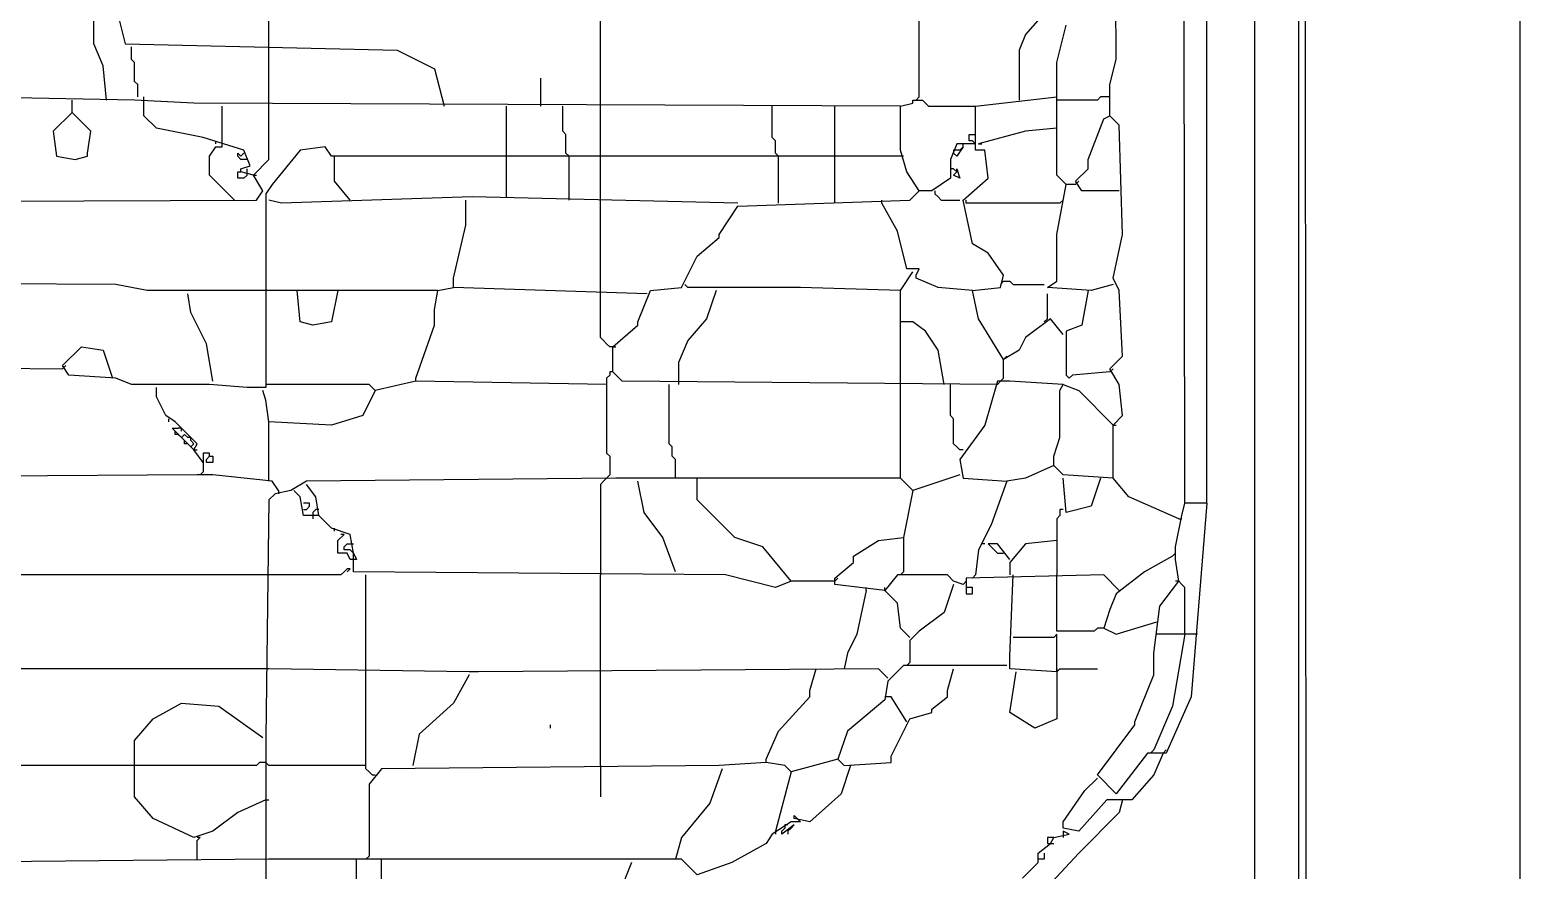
# Model space of a CAD drawing. Extents: x 4511820 to 5180432, y -1526536 to -944957.
# Drawn here: x 5149135.6 to 5149472.5, y -1027376 to -1027185.9 of the extents above; entities that cross this region are included whole.
import ezdxf

# ---------------------------------------------------------------- set-up
doc = ezdxf.new("R2010")
doc.units = 0
doc.header["$MEASUREMENT"] = 0
doc.layers.add('ZZ-chladenie', color=133, linetype='CONTINUOUS')

msp = doc.modelspace()

# ---------------------------------------------------------------- linework, layer by layer
at = {"layer": 'ZZ-chladenie'}
for p, q in [((5149472.5, -1028973.604), (5149472.5, -1026604.74)), ((5149472.5, -1028973.604), (5149472.5, -1026604.74)), ((5149412.5, -1028913.604), (5149412.5, -1026664.74)), ((5149422.5, -1028913.604), (5149422.5, -1026664.74)), ((5149424.295, -1027533.937), (5149423.589, -1026766.559)), ((5149396.737, -1027292.983), (5149396.03, -1026785.638)), ((5149401.683, -1027292.983), (5149401.683, -1026797.65)), ((5149381.191, -1027192.645), (5149380.485, -1027050.616)), ((5149189.701, -1027189.818), (5149189.701, -1027176.393)), ((5149264.601, -1027203.243), (5149264.601, -1027176.393)), ((5149150.13, -1027189.112), (5149150.13, -1027182.752)), ((5149155.076, -1027180.632), (5149157.196, -1027189.112)), ((5149336.675, -1027201.124), (5149336.675, -1027179.925)), ((5149365.646, -1027181.339), (5149360.7, -1027186.991)), ((5149367.766, -1027193.351), (5149369.886, -1027184.872)), ((5149152.25, -1027194.058), (5149150.13, -1027189.112)), ((5149157.196, -1027189.112), (5149218.671, -1027190.525)), ((5149360.7, -1027186.991), (5149359.286, -1027190.525)), ((5149158.61, -1027192.645), (5149158.61, -1027189.818)), ((5149159.317, -1027193.351), (5149158.61, -1027192.645)), ((5149189.701, -1027203.243), (5149189.701, -1027189.818)), ((5149218.671, -1027190.525), (5149227.15, -1027194.764)), ((5149359.286, -1027190.525), (5149359.286, -1027201.83)), ((5149379.778, -1027198.298), (5149381.191, -1027192.645)), ((5149152.957, -1027201.83), (5149152.25, -1027194.058)), ((5149159.317, -1027197.591), (5149159.317, -1027193.351)), ((5149227.15, -1027194.764), (5149229.271, -1027203.243)), ((5149367.766, -1027218.789), (5149367.766, -1027193.351)), ((5149160.023, -1027198.298), (5149159.317, -1027197.591)), ((5149160.023, -1027201.124), (5149160.023, -1027198.298)), ((5149251.175, -1027203.243), (5149251.175, -1027196.884)), ((5149379.778, -1027205.364), (5149379.778, -1027198.298)), ((5149159.317, -1027201.83), (5149121.16, -1027201.124)), ((5149145.184, -1027204.657), (5149145.184, -1027201.83)), ((5149172.742, -1027202.537), (5149159.317, -1027201.83)), ((5149161.436, -1027201.83), (5149161.436, -1027201.124)), ((5149161.436, -1027205.364), (5149161.436, -1027201.83)), ((5149332.436, -1027203.243), (5149172.742, -1027202.537)), ((5149179.101, -1027212.43), (5149179.101, -1027203.243)), ((5149189.701, -1027215.256), (5149189.701, -1027203.243)), ((5149243.403, -1027214.55), (5149243.403, -1027203.243)), ((5149256.122, -1027208.897), (5149256.122, -1027203.243)), ((5149264.601, -1027214.55), (5149264.601, -1027203.243)), ((5149303.464, -1027210.31), (5149303.464, -1027203.243)), ((5149317.597, -1027214.55), (5149317.597, -1027203.243)), ((5149332.436, -1027203.243), (5149335.262, -1027202.537)), ((5149332.436, -1027213.136), (5149332.436, -1027203.243)), ((5149335.262, -1027202.537), (5149335.262, -1027201.83)), ((5149335.262, -1027201.83), (5149337.382, -1027201.83)), ((5149336.675, -1027201.124), (5149335.968, -1027201.83)), ((5149337.382, -1027201.83), (5149338.795, -1027203.243)), ((5149338.795, -1027203.243), (5149349.394, -1027203.243)), ((5149349.394, -1027203.243), (5149367.766, -1027201.124)), ((5149349.394, -1027213.136), (5149349.394, -1027203.243)), ((5149376.952, -1027201.83), (5149367.766, -1027201.83)), ((5149377.659, -1027201.124), (5149376.952, -1027201.83)), ((5149379.778, -1027201.124), (5149377.659, -1027201.124)), ((5149145.184, -1027204.657), (5149140.944, -1027208.897)), ((5149145.184, -1027204.657), (5149144.478, -1027205.364)), ((5149149.423, -1027208.897), (5149145.184, -1027204.657)), ((5149164.262, -1027208.19), (5149161.436, -1027205.364)), ((5149374.832, -1027215.256), (5149378.365, -1027206.071)), ((5149378.365, -1027206.071), (5149379.778, -1027205.364)), ((5149381.898, -1027207.484), (5149379.778, -1027205.364)), ((5149140.944, -1027208.897), (5149141.651, -1027214.55)), ((5149148.717, -1027213.843), (5149149.423, -1027208.897)), ((5149174.862, -1027210.31), (5149164.262, -1027208.19)), ((5149256.828, -1027209.603), (5149256.122, -1027208.897)), ((5149256.828, -1027213.843), (5149256.828, -1027209.603)), ((5149347.981, -1027211.016), (5149347.981, -1027209.603)), ((5149347.981, -1027209.603), (5149349.394, -1027209.603)), ((5149360.7, -1027208.897), (5149350.101, -1027211.723)), ((5149367.766, -1027208.19), (5149360.7, -1027208.897)), ((5149382.605, -1027232.215), (5149381.898, -1027207.484)), ((5149184.048, -1027213.136), (5149174.862, -1027210.31)), ((5149176.275, -1027214.55), (5149177.688, -1027212.43)), ((5149177.688, -1027211.723), (5149177.688, -1027211.016)), ((5149177.688, -1027212.43), (5149179.101, -1027212.43)), ((5149185.461, -1027216.669), (5149184.048, -1027213.136)), ((5149196.766, -1027213.136), (5149190.407, -1027220.909)), ((5149202.419, -1027212.43), (5149196.766, -1027213.136)), ((5149203.832, -1027214.55), (5149202.419, -1027212.43)), ((5149304.171, -1027211.016), (5149303.464, -1027210.31)), ((5149304.171, -1027213.843), (5149304.171, -1027211.016)), ((5149333.849, -1027218.082), (5149332.436, -1027213.136)), ((5149345.155, -1027211.723), (5149343.741, -1027215.256)), ((5149345.155, -1027213.136), (5149344.448, -1027213.136)), ((5149344.448, -1027213.136), (5149344.448, -1027213.843)), ((5149349.394, -1027211.723), (5149345.155, -1027211.723)), ((5149346.568, -1027212.43), (5149345.155, -1027214.55)), ((5149345.861, -1027213.136), (5149345.155, -1027213.136)), ((5149346.568, -1027212.43), (5149345.861, -1027213.136)), ((5149346.568, -1027212.43), (5149346.568, -1027211.723)), ((5149348.688, -1027211.016), (5149347.981, -1027211.016)), ((5149349.394, -1027211.723), (5149348.688, -1027211.016)), ((5149351.514, -1027213.136), (5149349.394, -1027213.136)), ((5149350.101, -1027211.723), (5149350.807, -1027211.723)), ((5149352.221, -1027219.496), (5149351.514, -1027213.136)), ((5149141.651, -1027214.55), (5149145.891, -1027215.256)), ((5149145.891, -1027215.256), (5149148.717, -1027214.55)), ((5149148.717, -1027214.55), (5149148.717, -1027213.843)), ((5149176.275, -1027218.789), (5149176.275, -1027214.55)), ((5149182.635, -1027214.55), (5149182.635, -1027213.843)), ((5149182.635, -1027213.843), (5149183.341, -1027214.55)), ((5149183.341, -1027215.256), (5149182.635, -1027214.55)), ((5149183.341, -1027214.55), (5149184.048, -1027213.843)), ((5149184.754, -1027215.256), (5149183.341, -1027215.256)), ((5149183.341, -1027217.376), (5149185.461, -1027216.669)), ((5149186.167, -1027218.789), (5149189.701, -1027215.256)), ((5149333.142, -1027214.55), (5149203.832, -1027214.55)), ((5149204.539, -1027220.202), (5149204.539, -1027214.55)), ((5149243.403, -1027223.735), (5149243.403, -1027214.55)), ((5149257.535, -1027214.55), (5149256.828, -1027213.843)), ((5149257.535, -1027224.442), (5149257.535, -1027214.55)), ((5149264.601, -1027224.442), (5149264.601, -1027214.55)), ((5149304.878, -1027214.55), (5149304.171, -1027213.843)), ((5149304.878, -1027225.149), (5149304.878, -1027214.55)), ((5149317.597, -1027225.149), (5149317.597, -1027214.55)), ((5149343.741, -1027215.256), (5149343.741, -1027219.496)), ((5149345.155, -1027214.55), (5149344.448, -1027213.843)), ((5149374.832, -1027217.376), (5149374.832, -1027215.256)), ((5149181.928, -1027224.442), (5149176.275, -1027218.789)), ((5149182.635, -1027219.496), (5149182.635, -1027218.082)), ((5149182.635, -1027218.082), (5149183.341, -1027218.082)), ((5149184.048, -1027219.496), (5149182.635, -1027219.496)), ((5149183.341, -1027218.082), (5149183.341, -1027217.376)), ((5149186.167, -1027218.789), (5149183.341, -1027218.082)), ((5149184.754, -1027218.789), (5149184.048, -1027219.496)), ((5149184.754, -1027218.789), (5149184.754, -1027217.376)), ((5149186.167, -1027218.789), (5149186.874, -1027218.789)), ((5149188.287, -1027222.322), (5149186.167, -1027218.789)), ((5149336.675, -1027222.322), (5149333.849, -1027218.082)), ((5149343.741, -1027219.496), (5149339.502, -1027222.322)), ((5149344.448, -1027217.376), (5149343.741, -1027217.376)), ((5149345.155, -1027218.082), (5149344.448, -1027217.376)), ((5149344.448, -1027218.789), (5149345.155, -1027218.082)), ((5149345.861, -1027219.496), (5149344.448, -1027218.789)), ((5149345.155, -1027218.082), (5149345.155, -1027217.376)), ((5149345.155, -1027217.376), (5149345.861, -1027219.496)), ((5149346.568, -1027224.442), (5149352.221, -1027219.496)), ((5149369.886, -1027220.909), (5149367.766, -1027218.789)), ((5149372.006, -1027220.202), (5149374.832, -1027217.376)), ((5149186.874, -1027224.442), (5149188.287, -1027222.322)), ((5149190.407, -1027220.909), (5149188.994, -1027223.029)), ((5149188.994, -1027223.029), (5149188.994, -1027266.839)), ((5149208.072, -1027224.442), (5149204.539, -1027220.202)), ((5149334.555, -1027224.442), (5149336.675, -1027222.322)), ((5149336.675, -1027222.322), (5149335.968, -1027223.029)), ((5149339.502, -1027222.322), (5149336.675, -1027222.322)), ((5149340.208, -1027222.322), (5149340.208, -1027223.029)), ((5149340.208, -1027223.029), (5149340.915, -1027223.735)), ((5149367.766, -1027232.215), (5149369.886, -1027220.909)), ((5149372.006, -1027220.909), (5149369.886, -1027220.909)), ((5149372.006, -1027220.909), (5149372.712, -1027220.202)), ((5149373.419, -1027222.322), (5149372.006, -1027220.202)), ((5149381.898, -1027222.322), (5149373.419, -1027222.322)), ((5148992.556, -1027225.149), (5149186.874, -1027224.442)), ((5149192.527, -1027225.149), (5149189.701, -1027224.442)), ((5149235.63, -1027223.735), (5149192.527, -1027225.149)), ((5149234.217, -1027230.095), (5149234.217, -1027224.442)), ((5149295.692, -1027225.149), (5149235.63, -1027223.735)), ((5149264.601, -1027244.934), (5149264.601, -1027224.442)), ((5149291.453, -1027232.215), (5149295.692, -1027225.855)), ((5149295.692, -1027225.855), (5149334.555, -1027224.442)), ((5149328.196, -1027225.149), (5149328.196, -1027224.442)), ((5149331.729, -1027231.508), (5149328.196, -1027225.149)), ((5149340.915, -1027223.735), (5149341.621, -1027224.442)), ((5149341.621, -1027224.442), (5149345.861, -1027224.442)), ((5149348.688, -1027234.334), (5149346.568, -1027224.442)), ((5149347.275, -1027225.149), (5149347.275, -1027224.442)), ((5149368.473, -1027225.149), (5149347.275, -1027225.149)), ((5149368.473, -1027225.149), (5149369.18, -1027224.442)), ((5149231.39, -1027242.107), (5149234.217, -1027230.095)), ((5149286.506, -1027237.161), (5149291.453, -1027232.921)), ((5149291.453, -1027232.921), (5149291.453, -1027232.215)), ((5149333.849, -1027239.987), (5149331.729, -1027231.508)), ((5149367.766, -1027242.814), (5149367.766, -1027232.215)), ((5149380.485, -1027242.107), (5149382.605, -1027232.215)), ((5149352.221, -1027236.455), (5149348.688, -1027234.334)), ((5149355.754, -1027241.4), (5149352.221, -1027236.455)), ((5149282.973, -1027244.227), (5149286.506, -1027237.161)), ((5149336.675, -1027239.987), (5149333.849, -1027239.987)), ((5149335.968, -1027241.4), (5149336.675, -1027239.987)), ((5149155.076, -1027243.521), (5149001.035, -1027242.814)), ((5149162.143, -1027244.934), (5149155.076, -1027243.521)), ((5149231.39, -1027244.227), (5149231.39, -1027242.107)), ((5149284.386, -1027244.227), (5149283.68, -1027243.521)), ((5149332.436, -1027244.934), (5149335.262, -1027240.694)), ((5149335.968, -1027242.107), (5149335.968, -1027241.4)), ((5149340.915, -1027244.227), (5149335.968, -1027242.107)), ((5149355.047, -1027244.227), (5149355.754, -1027241.4)), ((5149355.754, -1027242.814), (5149355.047, -1027243.521)), ((5149355.754, -1027242.814), (5149357.167, -1027242.814)), ((5149357.167, -1027242.814), (5149357.873, -1027243.521)), ((5149357.873, -1027243.521), (5149364.94, -1027243.521)), ((5149365.646, -1027244.227), (5149367.766, -1027242.814)), ((5149380.485, -1027243.521), (5149375.539, -1027244.934)), ((5149381.898, -1027244.934), (5149380.485, -1027242.107)), ((5149189.701, -1027244.934), (5149162.143, -1027244.934)), ((5149172.035, -1027249.88), (5149171.328, -1027245.641)), ((5149227.857, -1027244.934), (5149189.701, -1027244.934)), ((5149196.766, -1027252), (5149196.06, -1027244.934)), ((5149205.246, -1027244.934), (5149203.832, -1027252)), ((5149227.15, -1027249.173), (5149227.857, -1027244.934)), ((5149227.857, -1027244.934), (5149231.39, -1027244.227)), ((5149275.2, -1027245.641), (5149231.39, -1027244.227)), ((5149264.601, -1027255.533), (5149264.601, -1027244.934)), ((5149273.08, -1027252), (5149275.907, -1027244.934)), ((5149275.907, -1027244.934), (5149282.973, -1027244.227)), ((5149309.824, -1027244.227), (5149284.386, -1027244.227)), ((5149290.746, -1027244.934), (5149288.625, -1027251.293)), ((5149332.436, -1027244.934), (5149309.824, -1027244.227)), ((5149332.436, -1027252), (5149332.436, -1027244.934)), ((5149348.688, -1027244.934), (5149340.915, -1027244.227)), ((5149348.688, -1027244.934), (5149355.047, -1027244.227)), ((5149350.101, -1027251.293), (5149348.688, -1027244.934)), ((5149375.539, -1027244.934), (5149365.646, -1027244.227)), ((5149365.646, -1027251.293), (5149365.646, -1027245.641)), ((5149374.832, -1027244.934), (5149373.419, -1027252.707)), ((5149382.605, -1027259.773), (5149381.898, -1027244.934)), ((5149175.568, -1027256.946), (5149172.035, -1027249.88)), ((5149227.15, -1027252.707), (5149227.15, -1027249.173)), ((5149199.593, -1027252.707), (5149196.766, -1027252)), ((5149203.832, -1027252), (5149199.593, -1027252.707)), ((5149222.911, -1027264.719), (5149227.15, -1027252.707)), ((5149267.428, -1027257.652), (5149273.08, -1027252.707)), ((5149273.08, -1027252.707), (5149273.08, -1027252)), ((5149288.625, -1027251.293), (5149284.386, -1027256.239)), ((5149332.436, -1027266.132), (5149332.436, -1027252)), ((5149335.262, -1027252), (5149332.436, -1027252)), ((5149338.089, -1027254.12), (5149335.262, -1027252)), ((5149355.754, -1027260.479), (5149350.101, -1027251.293)), ((5149366.353, -1027251.293), (5149360.7, -1027255.533)), ((5149365.646, -1027251.293), (5149364.94, -1027252)), ((5149369.18, -1027254.826), (5149366.353, -1027251.293)), ((5149373.419, -1027252.707), (5149369.886, -1027254.12)), ((5149176.982, -1027265.425), (5149175.568, -1027256.946)), ((5149265.307, -1027256.239), (5149264.601, -1027255.533)), ((5149266.014, -1027256.946), (5149265.307, -1027256.239)), ((5149266.721, -1027257.652), (5149266.014, -1027256.946)), ((5149284.386, -1027256.239), (5149282.266, -1027261.186)), ((5149340.915, -1027258.359), (5149338.089, -1027254.12)), ((5149360.7, -1027255.533), (5149359.286, -1027258.359)), ((5149369.886, -1027254.12), (5149369.886, -1027264.012)), ((5149143.064, -1027261.892), (5149147.304, -1027257.652)), ((5149147.304, -1027257.652), (5149152.25, -1027258.359)), ((5149152.25, -1027258.359), (5149154.37, -1027264.719)), ((5149267.428, -1027257.652), (5149266.721, -1027257.652)), ((5149267.428, -1027257.652), (5149268.134, -1027257.652)), ((5149267.428, -1027263.306), (5149267.428, -1027257.652)), ((5149342.328, -1027266.132), (5149340.915, -1027258.359)), ((5149359.286, -1027258.359), (5149355.754, -1027260.479)), ((5149355.754, -1027260.479), (5149356.46, -1027259.773)), ((5149355.754, -1027264.719), (5149355.754, -1027260.479)), ((5149379.778, -1027262.599), (5149382.605, -1027259.773)), ((5149042.019, -1027261.892), (5149143.064, -1027262.599)), ((5149143.064, -1027262.599), (5149143.771, -1027261.892)), ((5149144.478, -1027264.012), (5149143.064, -1027261.892)), ((5149267.428, -1027263.306), (5149266.721, -1027263.306)), ((5149266.721, -1027263.306), (5149266.721, -1027264.012)), ((5149269.547, -1027265.425), (5149267.428, -1027263.306)), ((5149282.266, -1027261.186), (5149282.266, -1027266.132)), ((5149379.778, -1027263.306), (5149371.299, -1027264.012)), ((5149379.778, -1027263.306), (5149380.485, -1027262.599)), ((5149381.898, -1027266.132), (5149379.778, -1027262.599)), ((5149155.076, -1027264.719), (5149144.478, -1027264.012)), ((5149158.61, -1027266.132), (5149155.076, -1027264.719)), ((5149176.275, -1027266.132), (5149158.61, -1027266.132)), ((5149164.262, -1027268.959), (5149164.262, -1027266.839)), ((5149184.754, -1027266.839), (5149176.275, -1027266.132)), ((5149188.994, -1027266.839), (5149184.754, -1027266.839)), ((5149189.701, -1027266.132), (5149188.994, -1027266.132)), ((5149212.312, -1027266.132), (5149189.701, -1027266.132)), ((5149213.019, -1027266.839), (5149212.312, -1027266.132)), ((5149213.725, -1027267.545), (5149213.019, -1027266.839)), ((5149222.911, -1027265.425), (5149213.725, -1027267.545)), ((5149222.911, -1027265.425), (5149222.911, -1027264.719)), ((5149266.014, -1027266.132), (5149222.911, -1027265.425)), ((5149266.721, -1027264.012), (5149266.014, -1027264.719)), ((5149266.014, -1027264.719), (5149266.014, -1027281.677)), ((5149354.341, -1027266.132), (5149269.547, -1027265.425)), ((5149280.146, -1027279.557), (5149280.146, -1027266.132)), ((5149332.436, -1027287.33), (5149332.436, -1027266.132)), ((5149343.741, -1027273.198), (5149343.741, -1027266.132)), ((5149354.341, -1027265.425), (5149351.514, -1027275.318)), ((5149355.047, -1027265.425), (5149354.341, -1027266.132)), ((5149357.167, -1027265.425), (5149354.341, -1027265.425)), ((5149355.754, -1027264.719), (5149355.047, -1027265.425)), ((5149369.18, -1027266.132), (5149357.167, -1027265.425)), ((5149368.473, -1027267.545), (5149369.18, -1027266.132)), ((5149369.18, -1027266.132), (5149372.712, -1027267.545)), ((5149369.886, -1027264.012), (5149370.593, -1027264.719)), ((5149371.299, -1027264.012), (5149370.593, -1027264.719)), ((5149382.605, -1027273.198), (5149381.898, -1027266.132)), ((5149166.382, -1027273.198), (5149164.262, -1027268.959)), ((5149188.994, -1027269.665), (5149188.287, -1027267.545)), ((5149189.701, -1027274.611), (5149188.994, -1027269.665)), ((5149213.725, -1027267.545), (5149210.898, -1027273.198)), ((5149368.473, -1027278.144), (5149368.473, -1027267.545)), ((5149372.712, -1027267.545), (5149380.485, -1027275.318)), ((5149168.502, -1027274.611), (5149166.382, -1027273.198)), ((5149167.089, -1027274.611), (5149167.089, -1027273.905)), ((5149210.898, -1027273.198), (5149203.832, -1027275.318)), ((5149344.448, -1027273.905), (5149343.741, -1027273.198)), ((5149344.448, -1027279.557), (5149344.448, -1027273.905)), ((5149380.485, -1027275.318), (5149382.605, -1027273.198)), ((5149172.742, -1027280.97), (5149167.796, -1027276.025)), ((5149167.796, -1027276.025), (5149169.209, -1027276.025)), ((5149173.448, -1027279.557), (5149168.502, -1027274.611)), ((5149168.502, -1027277.438), (5149168.502, -1027276.731)), ((5149169.915, -1027276.025), (5149169.209, -1027276.025)), ((5149169.915, -1027276.731), (5149169.915, -1027276.025)), ((5149189.701, -1027288.037), (5149189.701, -1027274.611)), ((5149203.832, -1027275.318), (5149189.701, -1027274.611)), ((5149351.514, -1027275.318), (5149345.861, -1027283.091)), ((5149380.485, -1027275.318), (5149381.191, -1027275.318)), ((5149380.485, -1027287.33), (5149380.485, -1027275.318)), ((5149169.209, -1027277.438), (5149168.502, -1027277.438)), ((5149169.915, -1027278.144), (5149169.209, -1027277.438)), ((5149170.622, -1027277.438), (5149169.915, -1027278.144)), ((5149171.328, -1027278.144), (5149170.622, -1027277.438)), ((5149170.622, -1027279.557), (5149170.622, -1027278.851)), ((5149171.328, -1027279.557), (5149170.622, -1027279.557)), ((5149172.035, -1027278.144), (5149171.328, -1027278.144)), ((5149172.035, -1027278.851), (5149172.035, -1027278.144)), ((5149172.742, -1027279.557), (5149172.035, -1027278.851)), ((5149172.035, -1027280.264), (5149172.742, -1027279.557)), ((5149172.742, -1027280.97), (5149172.035, -1027280.264)), ((5149172.742, -1027280.97), (5149173.448, -1027279.557)), ((5149280.853, -1027280.264), (5149280.146, -1027279.557)), ((5149280.853, -1027282.384), (5149280.853, -1027280.264)), ((5149345.155, -1027280.264), (5149344.448, -1027279.557)), ((5149345.861, -1027280.97), (5149345.155, -1027280.264)), ((5149367.059, -1027282.384), (5149368.473, -1027278.144)), ((5149172.742, -1027280.97), (5149173.448, -1027280.97)), ((5149174.862, -1027283.798), (5149172.742, -1027280.97)), ((5149176.275, -1027281.677), (5149174.862, -1027281.677)), ((5149174.862, -1027281.677), (5149174.862, -1027285.917)), ((5149175.568, -1027283.091), (5149176.275, -1027282.384)), ((5149175.568, -1027283.798), (5149175.568, -1027283.091)), ((5149176.982, -1027283.798), (5149175.568, -1027283.798)), ((5149176.275, -1027282.384), (5149176.275, -1027281.677)), ((5149176.275, -1027282.384), (5149176.982, -1027282.384)), ((5149176.982, -1027282.384), (5149176.982, -1027283.798)), ((5149266.014, -1027281.677), (5149266.721, -1027282.384)), ((5149266.721, -1027282.384), (5149266.721, -1027286.624)), ((5149281.559, -1027283.091), (5149280.853, -1027282.384)), ((5149281.559, -1027287.33), (5149281.559, -1027283.091)), ((5149346.568, -1027280.97), (5149345.861, -1027280.97)), ((5149345.861, -1027283.091), (5149346.568, -1027287.33)), ((5149367.059, -1027284.504), (5149367.059, -1027282.384)), ((5149173.448, -1027286.624), (5149039.192, -1027287.33)), ((5149176.982, -1027286.624), (5149173.448, -1027286.624)), ((5149174.862, -1027285.917), (5149174.155, -1027286.624)), ((5149190.407, -1027288.037), (5149176.982, -1027286.624)), ((5149268.134, -1027287.33), (5149198.18, -1027288.037)), ((5149266.014, -1027287.33), (5149265.307, -1027288.037)), ((5149266.721, -1027286.624), (5149266.014, -1027287.33)), ((5149332.436, -1027287.33), (5149268.134, -1027287.33)), ((5149286.506, -1027292.277), (5149286.506, -1027287.33)), ((5149335.262, -1027290.157), (5149332.436, -1027287.33)), ((5149345.861, -1027286.624), (5149335.262, -1027290.157)), ((5149346.568, -1027287.33), (5149356.46, -1027288.037)), ((5149360.7, -1027287.33), (5149356.46, -1027288.037)), ((5149367.059, -1027284.504), (5149360.7, -1027287.33)), ((5149369.18, -1027286.624), (5149367.059, -1027284.504)), ((5149380.485, -1027287.33), (5149369.18, -1027286.624)), ((5149369.886, -1027295.103), (5149369.18, -1027287.33)), ((5149377.659, -1027287.33), (5149375.539, -1027293.69)), ((5149384.018, -1027291.57), (5149380.485, -1027287.33)), ((5149191.82, -1027290.157), (5149190.407, -1027288.037)), ((5149194.646, -1027290.157), (5149191.114, -1027290.864)), ((5149191.82, -1027290.157), (5149191.82, -1027290.864)), ((5149198.18, -1027288.037), (5149194.646, -1027290.157)), ((5149196.766, -1027291.57), (5149195.353, -1027290.157)), ((5149200.3, -1027291.57), (5149198.18, -1027288.743)), ((5149265.307, -1027288.037), (5149264.601, -1027288.743)), ((5149264.601, -1027288.743), (5149264.601, -1027309.235)), ((5149274.494, -1027295.103), (5149273.08, -1027288.037)), ((5149335.262, -1027290.157), (5149333.142, -1027300.756)), ((5149356.46, -1027288.037), (5149352.927, -1027297.929)), ((5149189.701, -1027292.277), (5149188.994, -1027345.979)), ((5149191.114, -1027290.864), (5149189.701, -1027292.277)), ((5149197.473, -1027295.809), (5149196.766, -1027291.57)), ((5149198.887, -1027292.983), (5149197.473, -1027292.983)), ((5149198.18, -1027294.396), (5149198.887, -1027293.69)), ((5149198.887, -1027293.69), (5149198.887, -1027292.983)), ((5149201.006, -1027295.809), (5149200.3, -1027291.57)), ((5149294.985, -1027300.756), (5149286.506, -1027292.277)), ((5149375.539, -1027293.69), (5149369.886, -1027295.103)), ((5149395.324, -1027296.516), (5149384.018, -1027291.57)), ((5149396.03, -1027295.809), (5149396.737, -1027292.983)), ((5149401.683, -1027292.983), (5149396.737, -1027292.983)), ((5149401.683, -1027292.983), (5149398.15, -1027336.793)), ((5149197.473, -1027294.396), (5149198.18, -1027294.396)), ((5149201.006, -1027295.809), (5149197.473, -1027295.809)), ((5149200.3, -1027294.396), (5149199.593, -1027295.103)), ((5149199.593, -1027295.103), (5149199.593, -1027295.809)), ((5149199.593, -1027295.809), (5149199.593, -1027296.516)), ((5149201.006, -1027294.396), (5149200.3, -1027294.396)), ((5149203.832, -1027298.636), (5149201.006, -1027295.809)), ((5149278.733, -1027300.756), (5149274.494, -1027295.103)), ((5149368.473, -1027295.809), (5149367.766, -1027296.516)), ((5149367.766, -1027296.516), (5149367.766, -1027309.235)), ((5149369.18, -1027294.396), (5149368.473, -1027294.396)), ((5149368.473, -1027294.396), (5149368.473, -1027295.809)), ((5149394.617, -1027302.876), (5149396.03, -1027295.809)), ((5149395.324, -1027296.516), (5149396.03, -1027296.516)), ((5149208.072, -1027300.049), (5149203.832, -1027298.636)), ((5149204.539, -1027299.343), (5149204.539, -1027298.636)), ((5149205.246, -1027301.463), (5149206.659, -1027300.049)), ((5149206.659, -1027300.049), (5149205.953, -1027300.049)), ((5149208.779, -1027304.289), (5149208.072, -1027300.049)), ((5149281.559, -1027308.529), (5149278.733, -1027300.756)), ((5149301.345, -1027302.876), (5149294.985, -1027300.756)), ((5149327.489, -1027301.463), (5149333.142, -1027300.756)), ((5149333.142, -1027300.756), (5149333.142, -1027308.529)), ((5149352.927, -1027297.929), (5149350.101, -1027303.582)), ((5149205.246, -1027304.289), (5149205.246, -1027301.463)), ((5149207.366, -1027304.289), (5149205.246, -1027304.289)), ((5149206.659, -1027302.876), (5149207.366, -1027302.169)), ((5149206.659, -1027303.582), (5149206.659, -1027302.876)), ((5149208.072, -1027303.582), (5149206.659, -1027303.582)), ((5149207.366, -1027302.169), (5149208.072, -1027302.169)), ((5149208.072, -1027305.702), (5149207.366, -1027304.289)), ((5149208.072, -1027302.169), (5149208.779, -1027302.169)), ((5149208.779, -1027304.289), (5149208.072, -1027303.582)), ((5149208.779, -1027308.529), (5149208.779, -1027304.289)), ((5149208.779, -1027304.289), (5149209.485, -1027305.702)), ((5149307.704, -1027310.648), (5149301.345, -1027302.876)), ((5149321.837, -1027304.995), (5149327.489, -1027301.463)), ((5149350.101, -1027303.582), (5149349.394, -1027309.235)), ((5149351.514, -1027302.169), (5149350.807, -1027302.169)), ((5149354.341, -1027302.169), (5149352.221, -1027302.169)), ((5149352.221, -1027302.169), (5149354.341, -1027304.289)), ((5149357.167, -1027305.702), (5149354.341, -1027302.169)), ((5149354.341, -1027304.289), (5149355.754, -1027304.289)), ((5149360.7, -1027302.169), (5149357.167, -1027306.409)), ((5149367.766, -1027301.463), (5149360.7, -1027302.169)), ((5149393.911, -1027304.995), (5149394.617, -1027304.289)), ((5149394.617, -1027305.702), (5149394.617, -1027302.876)), ((5149209.485, -1027305.702), (5149208.072, -1027305.702)), ((5149317.597, -1027309.942), (5149321.837, -1027306.409)), ((5149321.837, -1027306.409), (5149321.837, -1027304.995)), ((5149357.167, -1027306.409), (5149357.167, -1027309.235)), ((5149393.911, -1027304.995), (5149387.551, -1027308.529)), ((5149395.324, -1027310.648), (5149394.617, -1027305.702)), ((5149189.701, -1027309.235), (5149039.192, -1027309.235)), ((5149205.953, -1027309.235), (5149189.701, -1027309.235)), ((5149206.659, -1027308.529), (5149205.953, -1027309.235)), ((5149207.366, -1027307.822), (5149206.659, -1027308.529)), ((5149208.072, -1027307.822), (5149207.366, -1027308.529)), ((5149208.072, -1027307.822), (5149207.366, -1027307.822)), ((5149292.866, -1027309.235), (5149208.779, -1027308.529)), ((5149211.605, -1027330.434), (5149211.605, -1027309.235)), ((5149264.601, -1027330.434), (5149264.601, -1027309.235)), ((5149304.171, -1027312.061), (5149292.866, -1027309.235)), ((5149307.704, -1027310.648), (5149304.171, -1027312.061)), ((5149317.597, -1027310.648), (5149307.704, -1027310.648)), ((5149317.597, -1027310.648), (5149318.303, -1027309.942)), ((5149317.597, -1027311.355), (5149317.597, -1027309.942)), ((5149331.729, -1027309.235), (5149328.902, -1027312.768)), ((5149343.034, -1027309.235), (5149331.729, -1027309.235)), ((5149333.142, -1027308.529), (5149332.436, -1027309.235)), ((5149344.448, -1027310.648), (5149343.034, -1027309.235)), ((5149346.568, -1027311.355), (5149344.448, -1027310.648)), ((5149346.568, -1027311.355), (5149347.275, -1027310.648)), ((5149378.365, -1027309.235), (5149347.275, -1027309.942)), ((5149347.275, -1027309.942), (5149347.275, -1027313.475)), ((5149349.394, -1027309.235), (5149348.688, -1027309.942)), ((5149357.167, -1027327.607), (5149357.873, -1027309.235)), ((5149367.766, -1027321.954), (5149367.766, -1027309.235)), ((5149381.898, -1027312.768), (5149378.365, -1027309.235)), ((5149387.551, -1027308.529), (5149381.191, -1027313.475)), ((5149391.084, -1027316.301), (5149395.324, -1027310.648)), ((5149395.324, -1027310.648), (5149394.617, -1027310.648)), ((5149396.03, -1027311.355), (5149395.324, -1027310.648)), ((5149328.902, -1027312.768), (5149317.597, -1027311.355)), ((5149324.663, -1027312.768), (5149322.543, -1027322.661)), ((5149324.663, -1027312.768), (5149324.663, -1027312.061)), ((5149328.902, -1027312.768), (5149328.902, -1027312.061)), ((5149331.729, -1027315.595), (5149328.902, -1027312.768)), ((5149344.448, -1027311.355), (5149342.328, -1027317.714)), ((5149348.688, -1027312.061), (5149347.275, -1027312.061)), ((5149347.275, -1027313.475), (5149348.688, -1027313.475)), ((5149348.688, -1027313.475), (5149348.688, -1027312.061)), ((5149381.191, -1027313.475), (5149379.778, -1027317.008)), ((5149396.737, -1027312.061), (5149396.03, -1027311.355)), ((5149396.737, -1027322.661), (5149396.737, -1027312.061)), ((5149332.436, -1027321.248), (5149331.729, -1027315.595)), ((5149342.328, -1027317.714), (5149336.675, -1027321.954)), ((5149379.778, -1027317.008), (5149378.365, -1027321.248)), ((5149389.671, -1027326.9), (5149391.084, -1027316.301)), ((5149381.191, -1027322.661), (5149390.377, -1027319.834)), ((5149322.543, -1027322.661), (5149320.423, -1027326.9)), ((5149334.555, -1027323.368), (5149332.436, -1027321.248)), ((5149336.675, -1027321.954), (5149334.555, -1027324.074)), ((5149334.555, -1027324.074), (5149334.555, -1027329.02)), ((5149367.059, -1027323.368), (5149357.873, -1027323.368)), ((5149367.766, -1027322.661), (5149367.059, -1027323.368)), ((5149376.245, -1027321.954), (5149367.766, -1027321.954)), ((5149367.766, -1027331.14), (5149367.766, -1027322.661)), ((5149376.952, -1027321.248), (5149376.245, -1027321.954)), ((5149378.365, -1027321.248), (5149376.952, -1027321.248)), ((5149378.365, -1027321.248), (5149381.191, -1027322.661)), ((5149399.564, -1027322.661), (5149390.377, -1027322.661)), ((5149396.737, -1027322.661), (5149393.911, -1027338.913)), ((5149320.423, -1027326.9), (5149319.716, -1027330.434)), ((5149357.167, -1027330.434), (5149357.167, -1027327.607)), ((5149389.671, -1027331.847), (5149389.671, -1027326.9)), ((5149189.701, -1027330.434), (5149039.192, -1027330.434)), ((5149234.923, -1027331.14), (5149189.701, -1027330.434)), ((5149211.605, -1027353.045), (5149211.605, -1027330.434)), ((5149237.044, -1027331.14), (5149234.923, -1027331.14)), ((5149327.489, -1027330.434), (5149237.044, -1027331.14)), ((5149264.601, -1027352.338), (5149264.601, -1027330.434)), ((5149311.944, -1027335.379), (5149313.357, -1027330.434)), ((5149329.609, -1027332.553), (5149327.489, -1027330.434)), ((5149333.142, -1027329.727), (5149329.609, -1027333.26)), ((5149335.968, -1027329.727), (5149333.142, -1027329.727)), ((5149334.555, -1027329.02), (5149333.849, -1027329.727)), ((5149356.46, -1027329.727), (5149335.968, -1027329.727)), ((5149343.034, -1027335.379), (5149344.448, -1027330.434)), ((5149367.766, -1027331.14), (5149357.167, -1027330.434)), ((5149357.167, -1027340.326), (5149358.58, -1027331.14)), ((5149367.766, -1027330.434), (5149367.766, -1027331.14)), ((5149367.766, -1027331.14), (5149368.473, -1027330.434)), ((5149367.766, -1027331.14), (5149367.766, -1027341.739)), ((5149368.473, -1027330.434), (5149376.952, -1027330.434)), ((5149234.923, -1027331.847), (5149231.39, -1027338.207)), ((5149329.609, -1027333.26), (5149328.902, -1027337.5)), ((5149385.432, -1027342.446), (5149389.671, -1027331.847)), ((5149304.878, -1027344.566), (5149311.944, -1027336.793)), ((5149311.944, -1027336.793), (5149311.944, -1027335.379)), ((5149328.902, -1027337.5), (5149320.423, -1027344.566)), ((5149329.609, -1027336.793), (5149328.902, -1027336.793)), ((5149330.316, -1027336.793), (5149329.609, -1027336.793)), ((5149333.849, -1027342.446), (5149330.316, -1027336.793)), ((5149339.502, -1027339.62), (5149343.034, -1027336.793)), ((5149343.034, -1027336.793), (5149343.034, -1027335.379)), ((5149398.15, -1027336.793), (5149392.498, -1027349.512)), ((5149163.556, -1027341.739), (5149169.915, -1027338.207)), ((5149169.915, -1027338.207), (5149178.395, -1027338.913)), ((5149178.395, -1027338.913), (5149188.287, -1027345.979)), ((5149231.39, -1027338.207), (5149223.618, -1027345.272)), ((5149334.555, -1027341.739), (5149339.502, -1027340.326)), ((5149339.502, -1027340.326), (5149339.502, -1027339.62)), ((5149362.82, -1027343.859), (5149357.167, -1027340.326)), ((5149393.911, -1027338.913), (5149389.671, -1027348.805)), ((5149159.317, -1027346.686), (5149163.556, -1027341.739)), ((5149253.296, -1027343.859), (5149253.296, -1027343.152)), ((5149302.051, -1027350.925), (5149304.878, -1027344.566)), ((5149320.423, -1027344.566), (5149318.303, -1027350.925)), ((5149330.316, -1027350.218), (5149334.555, -1027341.739)), ((5149367.766, -1027341.739), (5149362.82, -1027343.859)), ((5149376.952, -1027354.458), (5149385.432, -1027343.152)), ((5149385.432, -1027343.152), (5149385.432, -1027342.446)), ((5149159.317, -1027359.404), (5149159.317, -1027346.686)), ((5149188.994, -1027345.979), (5149188.994, -1027360.111)), ((5149223.618, -1027345.272), (5149222.205, -1027352.338)), ((5149302.051, -1027351.632), (5149302.051, -1027350.925)), ((5149318.303, -1027350.925), (5149307.704, -1027353.752)), ((5149318.303, -1027350.925), (5149319.716, -1027352.338)), ((5149330.316, -1027351.632), (5149330.316, -1027350.218)), ((5149388.258, -1027349.512), (5149381.191, -1027358.698)), ((5149392.498, -1027349.512), (5149388.258, -1027349.512)), ((5149389.671, -1027348.805), (5149388.964, -1027349.512)), ((5149391.791, -1027349.512), (5149389.671, -1027354.458)), ((5149391.791, -1027349.512), (5149392.498, -1027348.805)), ((5149158.61, -1027352.338), (5149039.192, -1027352.338)), ((5149186.874, -1027352.338), (5149158.61, -1027352.338)), ((5149187.58, -1027351.632), (5149186.874, -1027352.338)), ((5149188.287, -1027351.632), (5149187.58, -1027351.632)), ((5149188.994, -1027351.632), (5149188.287, -1027351.632)), ((5149189.701, -1027352.338), (5149188.994, -1027351.632)), ((5149211.605, -1027352.338), (5149189.701, -1027352.338)), ((5149212.312, -1027353.752), (5149211.605, -1027353.045)), ((5149215.139, -1027353.045), (5149212.312, -1027356.578)), ((5149213.019, -1027354.458), (5149212.312, -1027353.752)), ((5149213.019, -1027354.458), (5149213.725, -1027354.458)), ((5149291.453, -1027352.338), (5149215.139, -1027353.045)), ((5149264.601, -1027352.338), (5149264.601, -1027359.404)), ((5149292.159, -1027353.045), (5149289.332, -1027360.818)), ((5149302.051, -1027351.632), (5149291.453, -1027352.338)), ((5149306.291, -1027352.338), (5149302.051, -1027351.632)), ((5149307.704, -1027353.752), (5149304.171, -1027367.177)), ((5149307.704, -1027353.752), (5149306.291, -1027352.338)), ((5149321.13, -1027352.338), (5149319.01, -1027358.698)), ((5149319.716, -1027352.338), (5149330.316, -1027351.632)), ((5149381.191, -1027358.698), (5149376.952, -1027354.458)), ((5149389.671, -1027354.458), (5149384.725, -1027360.111)), ((5149212.312, -1027356.578), (5149212.312, -1027372.83)), ((5149369.18, -1027365.057), (5149374.125, -1027357.991)), ((5149374.125, -1027357.991), (5149376.952, -1027355.165)), ((5149163.556, -1027364.351), (5149159.317, -1027359.404)), ((5149188.994, -1027360.111), (5149182.635, -1027362.938)), ((5149188.994, -1027360.111), (5149189.701, -1027360.111)), ((5149188.994, -1027360.111), (5149188.994, -1027437.131)), ((5149289.332, -1027360.818), (5149282.973, -1027368.591)), ((5149319.01, -1027358.698), (5149311.944, -1027365.057)), ((5149379.072, -1027360.111), (5149372.712, -1027367.177)), ((5149384.725, -1027360.111), (5149379.072, -1027360.111)), ((5149382.605, -1027360.111), (5149381.898, -1027362.938)), ((5149172.742, -1027368.591), (5149163.556, -1027364.351)), ((5149182.635, -1027362.938), (5149176.982, -1027367.177)), ((5149308.411, -1027364.351), (5149308.411, -1027363.644)), ((5149308.411, -1027363.644), (5149309.824, -1027365.057)), ((5149311.944, -1027365.057), (5149308.411, -1027364.351)), ((5149381.898, -1027362.938), (5149372.712, -1027372.123)), ((5149176.982, -1027367.177), (5149172.742, -1027368.591)), ((5149303.464, -1027367.884), (5149302.051, -1027370.004)), ((5149307.704, -1027365.057), (5149303.464, -1027367.884)), ((5149304.171, -1027367.177), (5149304.171, -1027367.884)), ((5149308.411, -1027365.764), (5149305.584, -1027367.884)), ((5149305.584, -1027367.177), (5149306.291, -1027366.47)), ((5149305.584, -1027367.884), (5149305.584, -1027367.177)), ((5149306.998, -1027365.764), (5149306.291, -1027365.764)), ((5149306.291, -1027365.764), (5149306.291, -1027366.47)), ((5149307.704, -1027366.47), (5149306.998, -1027367.177)), ((5149306.998, -1027367.177), (5149306.998, -1027367.884)), ((5149309.824, -1027365.057), (5149307.704, -1027365.057)), ((5149308.411, -1027365.764), (5149307.704, -1027366.47)), ((5149367.059, -1027368.591), (5149370.593, -1027367.884)), ((5149369.18, -1027366.47), (5149369.18, -1027365.057)), ((5149372.712, -1027367.177), (5149369.18, -1027366.47)), ((5149370.593, -1027367.884), (5149369.18, -1027367.177)), ((5149369.18, -1027367.177), (5149369.18, -1027368.591)), ((5149173.448, -1027369.297), (5149174.155, -1027368.591)), ((5149174.155, -1027368.591), (5149173.448, -1027368.591)), ((5149173.448, -1027373.536), (5149173.448, -1027369.297)), ((5149282.973, -1027368.591), (5149281.559, -1027373.536)), ((5149302.051, -1027370.004), (5149294.279, -1027374.243)), ((5149363.526, -1027372.123), (5149366.353, -1027370.004)), ((5149367.059, -1027368.591), (5149365.646, -1027368.591)), ((5149365.646, -1027368.591), (5149365.646, -1027370.004)), ((5149365.646, -1027370.004), (5149366.353, -1027370.004)), ((5149366.353, -1027370.004), (5149367.059, -1027368.591)), ((5149366.353, -1027370.004), (5149367.059, -1027370.004)), ((5149189.701, -1027373.536), (5149116.919, -1027374.243)), ((5149282.973, -1027373.536), (5149189.701, -1027373.536)), ((5149209.485, -1027395.442), (5149209.485, -1027373.536)), ((5149212.312, -1027372.83), (5149211.605, -1027373.536)), ((5149215.139, -1027395.442), (5149215.139, -1027373.536)), ((5149271.667, -1027374.243), (5149268.841, -1027381.309)), ((5149286.506, -1027377.07), (5149282.973, -1027373.536)), ((5149294.279, -1027374.243), (5149286.506, -1027377.07)), ((5149359.993, -1027377.777), (5149363.526, -1027374.243)), ((5149372.712, -1027372.123), (5149363.526, -1027382.016)), ((5149363.526, -1027374.243), (5149363.526, -1027372.123)), ((5149364.94, -1027373.536), (5149363.526, -1027373.536)), ((5149364.94, -1027372.123), (5149364.94, -1027373.536))]:
    msp.add_line(p, q, dxfattribs=at)

doc.saveas('drawing.dxf')
